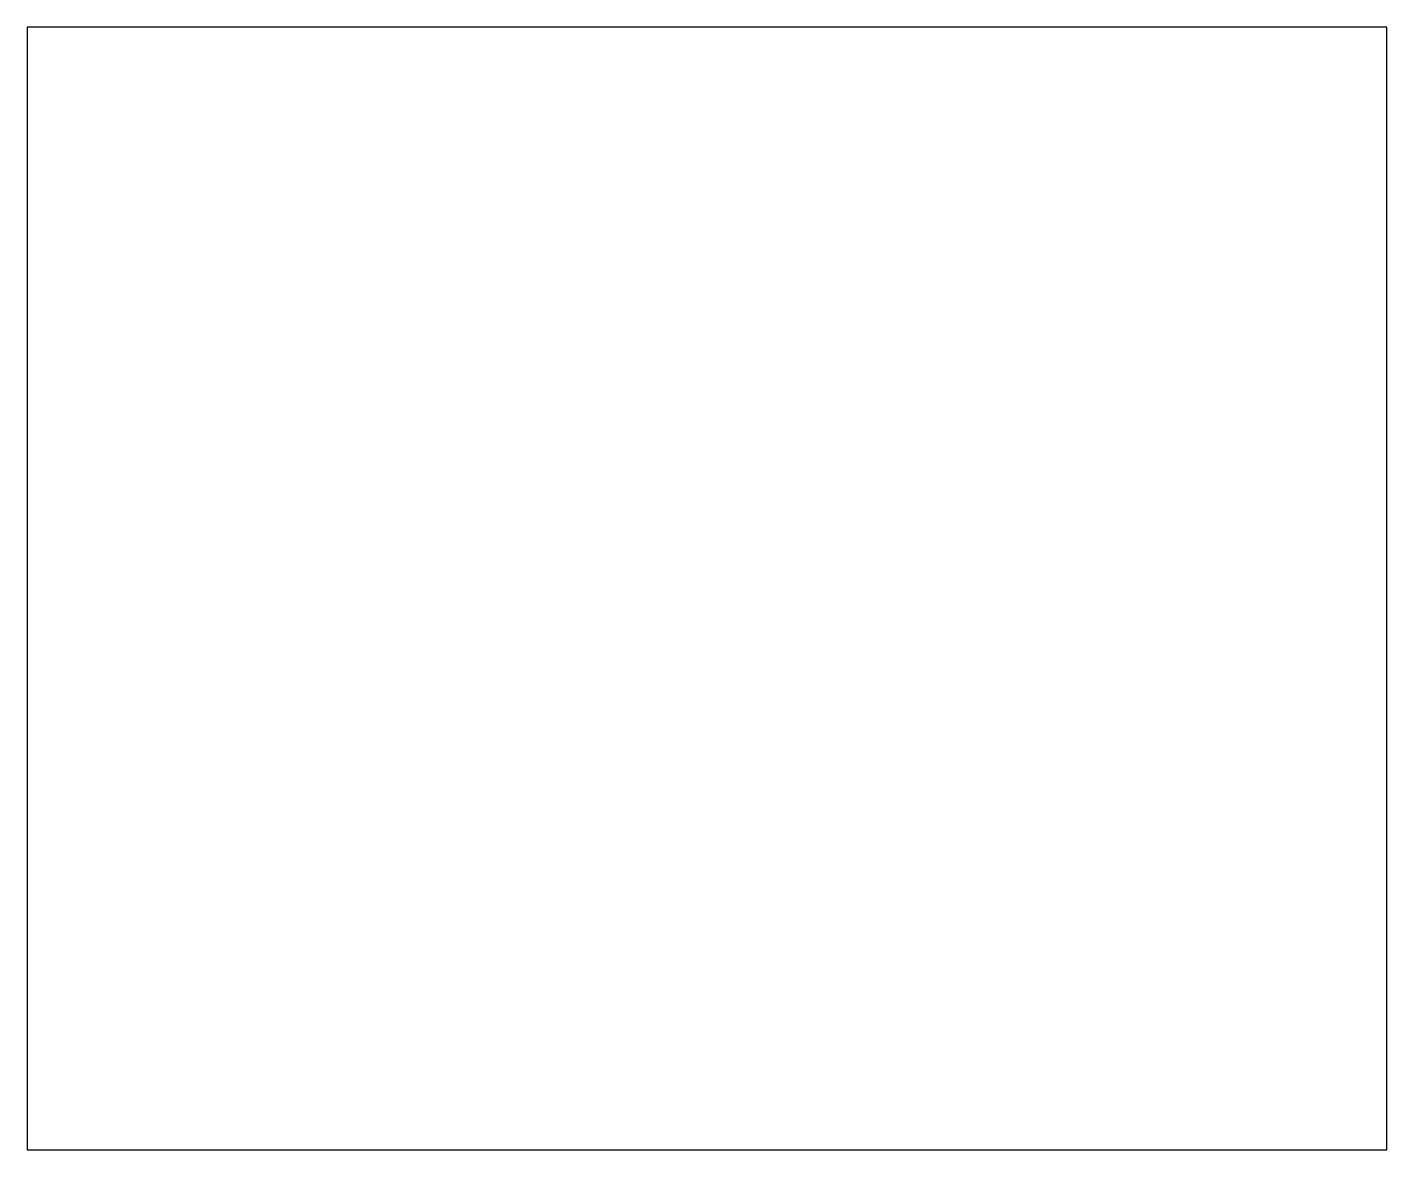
# Model space of a CAD drawing. Extents: x 10 to 111, y 10 to 93.
import ezdxf

# ---------------------------------------------------------------- set-up
doc = ezdxf.new("R2010")
doc.units = 0
doc.layers.get('0').update_dxf_attribs({"linetype": 'CONTINUOUS'})

msp = doc.modelspace()

# ---------------------------------------------------------------- linework, layer by layer
for p, q in [((111, 93.4), (10, 93.4)), ((10, 93.4), (10, 10)), ((111, 10), (111, 93.4)), ((10, 10), (111, 10))]:
    msp.add_line(p, q)

doc.saveas('drawing.dxf')
